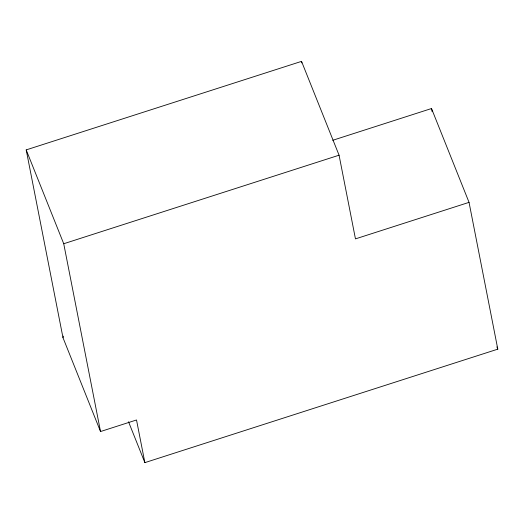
<?xml version="1.0" encoding="UTF-8"?>
<svg xmlns="http://www.w3.org/2000/svg" width="524" height="524" viewBox="0 0 524 524"><rect width="100%" height="100%" fill="white"/><g stroke="black" fill="none" stroke-linecap="round" stroke-linejoin="round"><path stroke-width="0.79" d="M332.714 140.294L431.514 108.527L469.046 202.362L497.8 349.154L144.873 462.633L136.515 419.973L100.523 431.54L62.991 337.705L63.358 336.113M62.991 337.705L26.2 149.897L301.536 61.367L339.067 155.202L355.462 238.885L469.046 202.362M100.523 431.54L63.732 243.739L339.067 155.202M496.89 346.881L497.8 349.154M26.2 149.897L63.732 243.739M128.524 421.768L144.873 462.633M431.514 108.527L432.143 111.736M301.536 61.367L301.85 62.959"/></g></svg>
